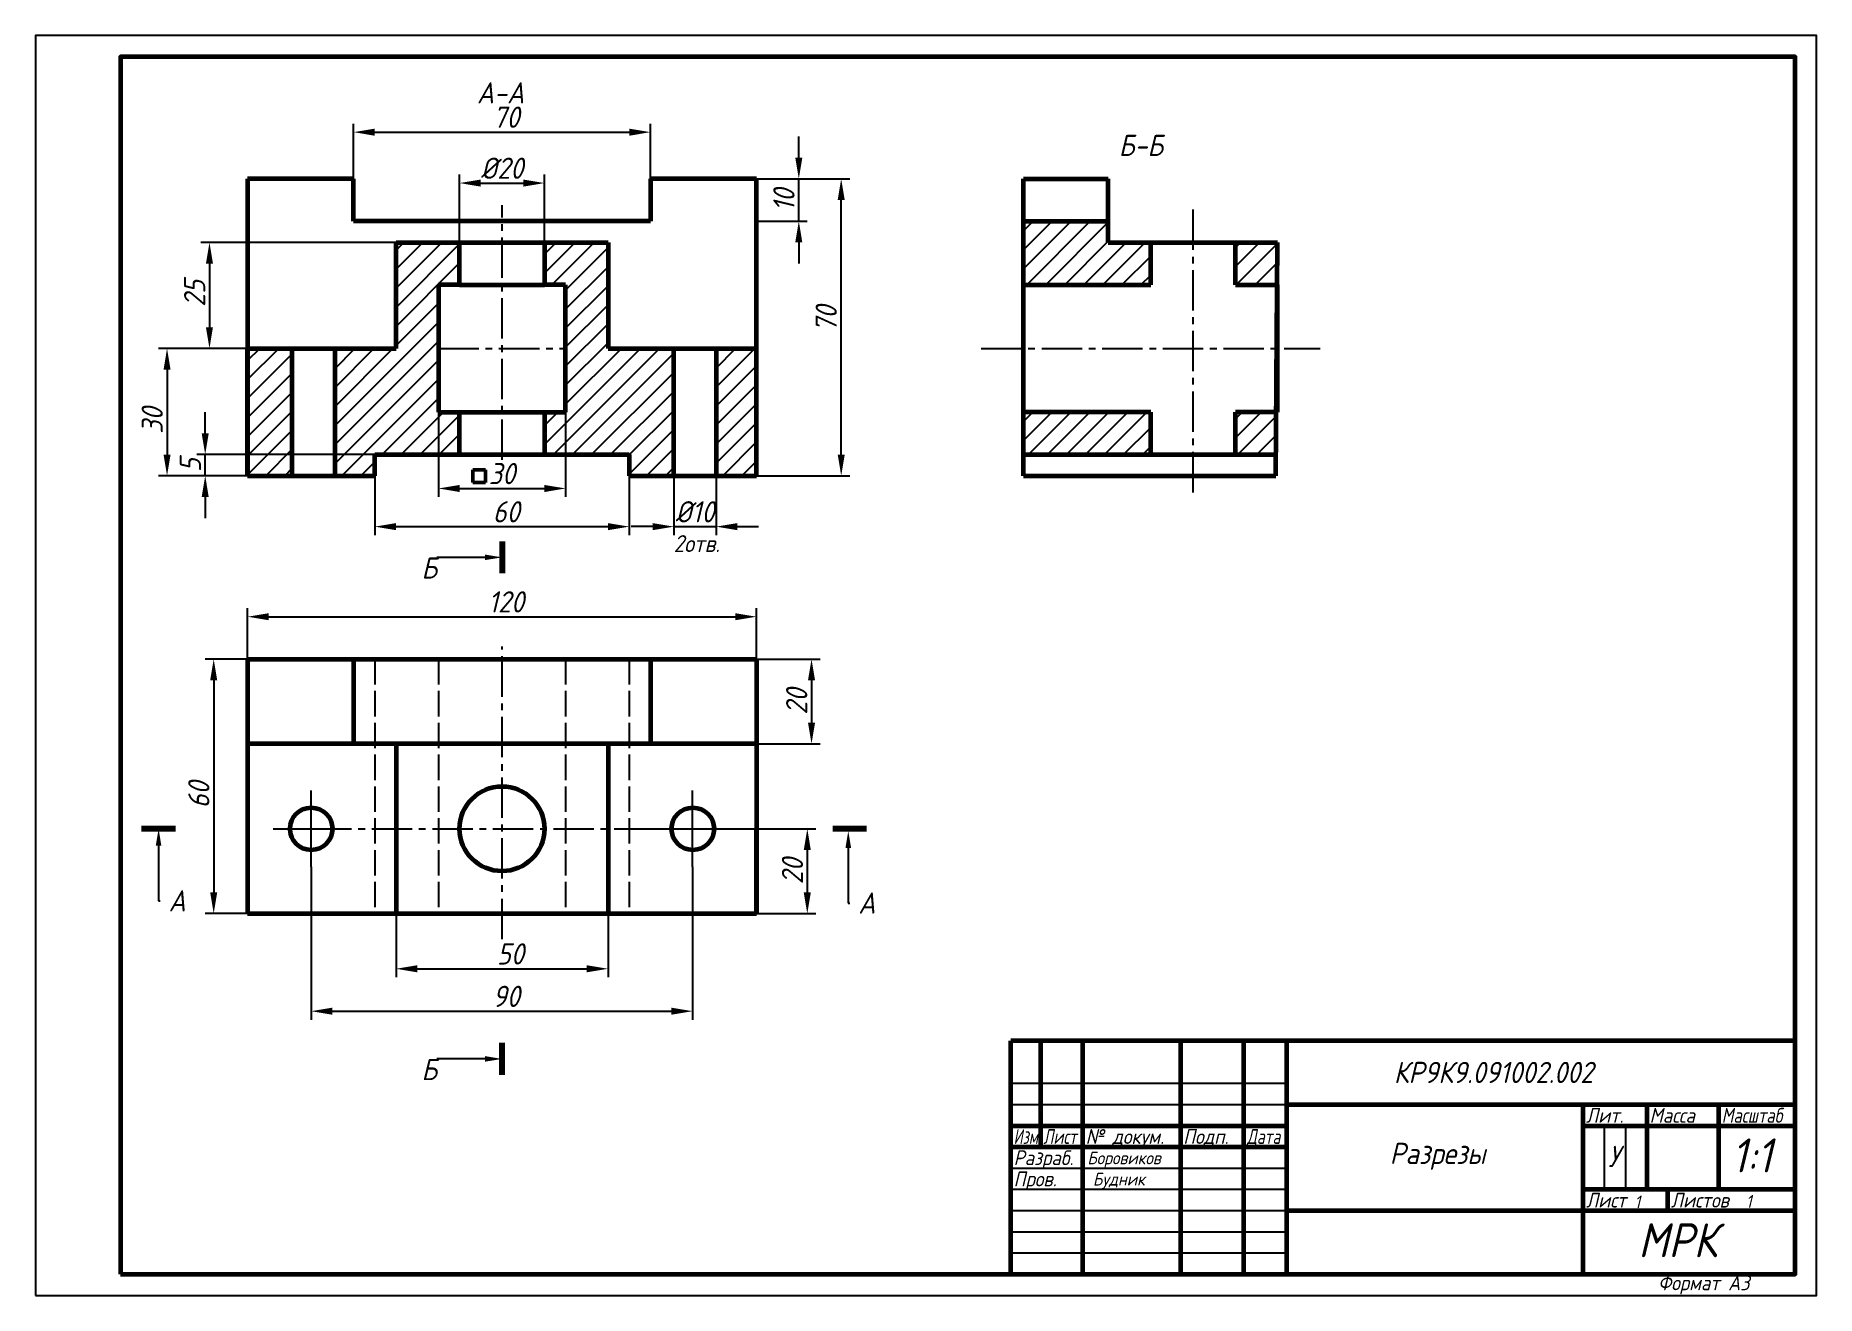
# Model space of a CAD drawing. Header units: millimetres. Extents: x 0 to 420, y 0 to 297.
import ezdxf
from ezdxf import colors
from ezdxf.entities.mleader import LeaderData, LeaderLine
from ezdxf.math import Vec2, Vec3

# ---------------------------------------------------------------- set-up
doc = ezdxf.new("R2010")
doc.units = ezdxf.units.MM
doc.header["$LTSCALE"] = 0.5
doc.linetypes.add('ACAD_ISO02W100', pattern=[15, 12, -3])
doc.linetypes.add('осевая2', pattern=[28.575, 19.05, -3.175, 3.175, -3.175])
doc.layers.get('Defpoints').update_dxf_attribs({"color": 5})
doc.styles.get("Standard").update_dxf_attribs({"font": 'isocpeui.ttf', "width": 0.9})
doc.dimstyles.new('Standart', dxfattribs={"dimtxt": 5, "dimasz": 5, "dimexe": 2, "dimexo": 0, "dimgap": 1, "dimtad": 1, "dimtoh": 1, "dimdec": 0, "dimtxsty": 'Standard', "dimcen": 2.5, "dimadec": 0, "dimazin": 0, "dimtfac": 1, "dimtdec": 0, "dimtmove": 0, "dimatfit": 3, "dimldrblk": 'DOTSMALL', "dimfxl": 1, "dimarcsym": 0})

# ---------------------------------------------------------------- blocks, each defined once
blk = doc.blocks.new('*D32')
at = {"color": 0, "lineweight": -2, "transparency": 16777216}
for p, q in [((50, 150), (40, 150)), ((42, 145), (42, 95)), ((50, 90), (40, 90))]:
    blk.add_line(p, q, dxfattribs=at)
at = {"color": 0, "transparency": 16777216}
for points in [[(41.17, 145), (42.83, 145), (42, 150)], [(41.17, 95), (42.83, 95), (42, 90)]]:
    blk.add_solid(points, dxfattribs=at)
at = {"layer": 'Defpoints', "color": 0, "transparency": 16777216}
for p in [(50, 150), (42, 90), (50, 90)]:
    blk.add_point(p, dxfattribs=at)
at = {"color": 0, "transparency": 16777216, "insert": (38.5, 118), "char_height": 5, "attachment_point": 5, "rotation": 90}
blk.add_mtext('60', dxfattribs=at)
blk = doc.blocks.new('_DotSmall')
at = {"color": 0, "linetype": 'ByBlock', "const_width": 0.5}
blk.add_lwpolyline([(-0.0625, 0, 1), (0.0625, 0, 1)], format="xyb", close=True, dxfattribs=at)
blk = doc.blocks.new('*D33')
at = {"color": 0, "lineweight": -2, "transparency": 16777216}
for p, q in [((65, 101), (65, 65)), ((154.96, 101), (154.96, 65)), ((70, 67), (149.96, 67))]:
    blk.add_line(p, q, dxfattribs=at)
at = {"color": 0, "transparency": 16777216}
for points in [[(70, 67.83), (70, 66.17), (65, 67)], [(149.96, 67.83), (149.96, 66.17), (154.96, 67)]]:
    blk.add_solid(points, dxfattribs=at)
at = {"layer": 'Defpoints', "color": 0, "transparency": 16777216}
for p in [(65, 101), (154.96, 101), (154.96, 67)]:
    blk.add_point(p, dxfattribs=at)
at = {"color": 0, "transparency": 16777216, "insert": (111, 70.5), "char_height": 5, "attachment_point": 5}
blk.add_mtext('90', dxfattribs=at)
blk = doc.blocks.new('*D34')
at = {"color": 0, "lineweight": -2, "transparency": 16777216}
for p, q in [((85, 90), (85, 75)), ((135, 90), (135, 75)), ((90, 77), (130, 77))]:
    blk.add_line(p, q, dxfattribs=at)
at = {"color": 0, "transparency": 16777216}
for points in [[(90, 77.83), (90, 76.17), (85, 77)], [(130, 77.83), (130, 76.17), (135, 77)]]:
    blk.add_solid(points, dxfattribs=at)
at = {"layer": 'Defpoints', "color": 0, "transparency": 16777216}
for p in [(85, 90), (135, 90), (135, 77)]:
    blk.add_point(p, dxfattribs=at)
at = {"color": 0, "transparency": 16777216, "insert": (112, 80.5), "char_height": 5, "attachment_point": 5}
blk.add_mtext('50', dxfattribs=at)
blk = doc.blocks.new('*D35')
at = {"color": 0, "lineweight": -2, "transparency": 16777216}
for p, q in [((163.96, 110), (184, 110)), ((182, 105), (182, 95)), ((163.96, 90), (184, 90))]:
    blk.add_line(p, q, dxfattribs=at)
at = {"color": 0, "transparency": 16777216}
for points in [[(181.17, 105), (182.83, 105), (182, 110)], [(181.17, 95), (182.83, 95), (182, 90)]]:
    blk.add_solid(points, dxfattribs=at)
at = {"layer": 'Defpoints', "color": 0, "transparency": 16777216}
for p in [(163.96, 110), (163.96, 90), (182, 90)]:
    blk.add_point(p, dxfattribs=at)
at = {"color": 0, "transparency": 16777216, "insert": (178.5, 100), "char_height": 5, "attachment_point": 5, "rotation": 90}
blk.add_mtext('20', dxfattribs=at)
blk = doc.blocks.new('*D36')
at = {"color": 0, "lineweight": -2, "transparency": 16777216}
for p, q in [((170, 150), (185, 150)), ((183, 145), (183, 135)), ((170, 130), (185, 130))]:
    blk.add_line(p, q, dxfattribs=at)
at = {"color": 0, "transparency": 16777216}
for points in [[(182.17, 145), (183.83, 145), (183, 150)], [(182.17, 135), (183.83, 135), (183, 130)]]:
    blk.add_solid(points, dxfattribs=at)
at = {"layer": 'Defpoints', "color": 0, "transparency": 16777216}
for p in [(170, 150), (170, 130), (183, 130)]:
    blk.add_point(p, dxfattribs=at)
at = {"color": 0, "transparency": 16777216, "insert": (179.5, 140), "char_height": 5, "attachment_point": 5, "rotation": 90}
blk.add_mtext('20', dxfattribs=at)
blk = doc.blocks.new('*D38')
at = {"color": 0, "lineweight": -2, "transparency": 16777216}
for p, q in [((95, 208.24), (95, 188.24)), ((125, 208.24), (125, 188.24)), ((100, 190.24), (120, 190.24))]:
    blk.add_line(p, q, dxfattribs=at)
at = {"color": 0, "transparency": 16777216}
for points in [[(100, 191.07), (100, 189.4), (95, 190.24)], [(120, 191.07), (120, 189.4), (125, 190.24)]]:
    blk.add_solid(points, dxfattribs=at)
at = {"layer": 'Defpoints', "color": 0, "transparency": 16777216}
for p in [(95, 208.24), (125, 208.24), (125, 190.24)]:
    blk.add_point(p, dxfattribs=at)
at = {"color": 0, "transparency": 16777216, "insert": (110, 193.74), "char_height": 5, "attachment_point": 5}
blk.add_mtext('30', dxfattribs=at)
blk = doc.blocks.new('*D39')
at = {"color": 0, "lineweight": -2, "transparency": 16777216}
for p, q in [((80, 193.24), (80, 179.24)), ((140, 193.24), (140, 179.24)), ((85, 181.24), (135, 181.24))]:
    blk.add_line(p, q, dxfattribs=at)
at = {"color": 0, "transparency": 16777216}
for points in [[(85, 182.07), (85, 180.4), (80, 181.24)], [(135, 182.07), (135, 180.4), (140, 181.24)]]:
    blk.add_solid(points, dxfattribs=at)
at = {"layer": 'Defpoints', "color": 0, "transparency": 16777216}
for p in [(80, 193.24), (140, 193.24), (140, 181.24)]:
    blk.add_point(p, dxfattribs=at)
at = {"color": 0, "transparency": 16777216, "insert": (111, 184.74), "char_height": 5, "attachment_point": 5}
blk.add_mtext('60', dxfattribs=at)
blk = doc.blocks.new('*D40')
at = {"color": 0, "lineweight": -2, "transparency": 16777216}
for p, q in [((85, 248.24), (39, 248.24)), ((41, 243.24), (41, 228.24)), ((50, 223.24), (39, 223.24))]:
    blk.add_line(p, q, dxfattribs=at)
at = {"color": 0, "transparency": 16777216}
for points in [[(40.17, 243.24), (41.83, 243.24), (41, 248.24)], [(40.17, 228.24), (41.83, 228.24), (41, 223.24)]]:
    blk.add_solid(points, dxfattribs=at)
at = {"layer": 'Defpoints', "color": 0, "transparency": 16777216}
for p in [(85, 248.24), (41, 223.24), (50, 223.24)]:
    blk.add_point(p, dxfattribs=at)
at = {"color": 0, "transparency": 16777216, "insert": (37.5, 236.24), "char_height": 5, "attachment_point": 5, "rotation": 90}
blk.add_mtext('25', dxfattribs=at)
blk = doc.blocks.new('*D41')
at = {"color": 0, "lineweight": -2, "transparency": 16777216}
for p, q in [((40, 203.24), (40, 208.24)), ((80, 198.24), (38, 198.24)), ((40, 193.24), (40, 198.24)), ((50, 193.24), (38, 193.24)), ((40, 188.24), (40, 183.24))]:
    blk.add_line(p, q, dxfattribs=at)
at = {"color": 0, "transparency": 16777216}
for points in [[(39.17, 203.24), (40.83, 203.24), (40, 198.24)], [(39.17, 188.24), (40.83, 188.24), (40, 193.24)]]:
    blk.add_solid(points, dxfattribs=at)
at = {"layer": 'Defpoints', "color": 0, "transparency": 16777216}
for p in [(40, 198.24), (80, 198.24), (50, 193.24)]:
    blk.add_point(p, dxfattribs=at)
at = {"color": 0, "transparency": 16777216, "insert": (36.5, 195.74), "char_height": 5, "attachment_point": 5, "rotation": 90}
blk.add_mtext('5', dxfattribs=at)
blk = doc.blocks.new('*D42')
at = {"color": 0, "lineweight": -2, "transparency": 16777216}
for p, q in [((50, 223.24), (29, 223.24)), ((31, 218.24), (31, 198.24)), ((50, 193.24), (29, 193.24))]:
    blk.add_line(p, q, dxfattribs=at)
at = {"color": 0, "transparency": 16777216}
for points in [[(30.17, 218.24), (31.83, 218.24), (31, 223.24)], [(30.17, 198.24), (31.83, 198.24), (31, 193.24)]]:
    blk.add_solid(points, dxfattribs=at)
at = {"layer": 'Defpoints', "color": 0, "transparency": 16777216}
for p in [(50, 223.24), (31, 193.24), (50, 193.24)]:
    blk.add_point(p, dxfattribs=at)
at = {"color": 0, "transparency": 16777216, "insert": (27.5, 206.24), "char_height": 5, "attachment_point": 5, "rotation": 90}
blk.add_mtext('30', dxfattribs=at)
blk = doc.blocks.new('*D43')
at = {"color": 0, "lineweight": -2, "transparency": 16777216}
for p, q in [((100, 248.24), (100, 264.24)), ((105, 262.24), (115, 262.24)), ((120, 248.24), (120, 264.24))]:
    blk.add_line(p, q, dxfattribs=at)
at = {"color": 0, "transparency": 16777216}
for points in [[(105, 263.07), (105, 261.4), (100, 262.24)], [(115, 263.07), (115, 261.4), (120, 262.24)]]:
    blk.add_solid(points, dxfattribs=at)
at = {"layer": 'Defpoints', "color": 0, "transparency": 16777216}
for p in [(120, 262.24), (100, 248.24), (120, 248.24)]:
    blk.add_point(p, dxfattribs=at)
at = {"color": 0, "transparency": 16777216, "insert": (110, 265.74), "char_height": 5, "attachment_point": 5}
blk.add_mtext('%%C20', dxfattribs=at)
blk = doc.blocks.new('*D44')
at = {"color": 0, "lineweight": -2, "transparency": 16777216}
for p, q in [((75, 263.24), (75, 276.24)), ((80, 274.24), (140, 274.24)), ((145, 263.24), (145, 276.24))]:
    blk.add_line(p, q, dxfattribs=at)
at = {"color": 0, "transparency": 16777216}
for points in [[(80, 275.07), (80, 273.4), (75, 274.24)], [(140, 275.07), (140, 273.4), (145, 274.24)]]:
    blk.add_solid(points, dxfattribs=at)
at = {"layer": 'Defpoints', "color": 0, "transparency": 16777216}
for p in [(145, 274.24), (75, 263.24), (145, 263.24)]:
    blk.add_point(p, dxfattribs=at)
at = {"color": 0, "transparency": 16777216, "insert": (111, 277.77), "char_height": 5, "attachment_point": 5}
blk.add_mtext('70', dxfattribs=at)
blk = doc.blocks.new('*D45')
at = {"color": 0, "lineweight": -2, "transparency": 16777216}
for p, q in [((150.5, 193.24), (150.5, 179.24)), ((160.5, 193.24), (160.5, 179.24)), ((145.5, 181.24), (140.5, 181.24)), ((150.5, 181.24), (160.5, 181.24)), ((165.5, 181.24), (170.5, 181.24))]:
    blk.add_line(p, q, dxfattribs=at)
at = {"color": 0, "transparency": 16777216}
for points in [[(145.5, 182.07), (145.5, 180.4), (150.5, 181.24)], [(165.5, 182.07), (165.5, 180.4), (160.5, 181.24)]]:
    blk.add_solid(points, dxfattribs=at)
at = {"layer": 'Defpoints', "color": 0, "transparency": 16777216}
for p in [(150.5, 193.24), (160.5, 193.24), (160.5, 181.24)]:
    blk.add_point(p, dxfattribs=at)
at = {"color": 0, "transparency": 16777216, "insert": (155.5, 184.74), "char_height": 5, "attachment_point": 5}
blk.add_mtext('%%C10', dxfattribs=at)
blk = doc.blocks.new('*D46')
at = {"color": 0, "lineweight": -2, "transparency": 16777216}
for p, q in [((170, 263.24), (192, 263.24)), ((190, 198.24), (190, 258.24)), ((170, 193.24), (192, 193.24))]:
    blk.add_line(p, q, dxfattribs=at)
at = {"color": 0, "transparency": 16777216}
for points in [[(189.17, 258.24), (190.83, 258.24), (190, 263.24)], [(189.17, 198.24), (190.83, 198.24), (190, 193.24)]]:
    blk.add_solid(points, dxfattribs=at)
at = {"layer": 'Defpoints', "color": 0, "transparency": 16777216}
for p in [(170, 263.24), (190, 263.24), (170, 193.24)]:
    blk.add_point(p, dxfattribs=at)
at = {"color": 0, "transparency": 16777216, "insert": (186.47, 230.24), "char_height": 5, "attachment_point": 5, "rotation": 90}
blk.add_mtext('70', dxfattribs=at)
blk = doc.blocks.new('*D47')
at = {"color": 0, "lineweight": -2, "transparency": 16777216}
for p, q in [((180, 268.24), (180, 273.24)), ((170, 263.24), (182, 263.24)), ((180, 253.24), (180, 263.24)), ((170, 253.24), (182, 253.24)), ((180, 248.24), (180, 243.24))]:
    blk.add_line(p, q, dxfattribs=at)
at = {"color": 0, "transparency": 16777216}
for points in [[(179.17, 268.24), (180.83, 268.24), (180, 263.24)], [(179.17, 248.24), (180.83, 248.24), (180, 253.24)]]:
    blk.add_solid(points, dxfattribs=at)
at = {"layer": 'Defpoints', "color": 0, "transparency": 16777216}
for p in [(170, 263.24), (180, 263.24), (170, 253.24)]:
    blk.add_point(p, dxfattribs=at)
at = {"color": 0, "transparency": 16777216, "insert": (176.5, 258.24), "char_height": 5, "attachment_point": 5, "rotation": 90}
blk.add_mtext('10', dxfattribs=at)
blk = doc.blocks.new('*D48')
at = {"color": 0, "lineweight": -2, "transparency": 16777216}
for p, q in [((50, 150), (50, 162)), ((55, 160), (165, 160)), ((170, 150), (170, 162))]:
    blk.add_line(p, q, dxfattribs=at)
at = {"color": 0, "transparency": 16777216}
for points in [[(55, 160.83), (55, 159.17), (50, 160)], [(165, 160.83), (165, 159.17), (170, 160)]]:
    blk.add_solid(points, dxfattribs=at)
at = {"layer": 'Defpoints', "color": 0, "transparency": 16777216}
for p in [(170, 160), (50, 150), (170, 150)]:
    blk.add_point(p, dxfattribs=at)
at = {"color": 0, "transparency": 16777216, "insert": (111, 163.5), "char_height": 5, "attachment_point": 5}
blk.add_mtext('120', dxfattribs=at)

msp = doc.modelspace()

# ---------------------------------------------------------------- hatches: boundary and pattern name
h = msp.add_hatch()
h.set_pattern_fill('ANSI31', color=256)
h.paths.add_polyline_path([(263, 248.24), (253, 248.24), (253, 253.24), (233, 253.24), (233, 238.24), (263, 238.24)])
h.paths.add_polyline_path([(292.89, 248.24), (283, 248.24), (283, 238.24), (292.82, 238.24)])
h.paths.add_polyline_path([(292.61, 208.24), (283, 208.24), (283, 198.24), (292.54, 198.24)])
h.paths.add_polyline_path([(263, 208.24), (233, 208.24), (233, 198.24), (263, 198.24)])
h = msp.add_hatch()
h.set_pattern_fill('ANSI31', color=256)
h.set_pattern_definition([(45, (0, 13.2352), (-2.245064, 2.245064), [])])
h.paths.add_polyline_path([(60.54, 223.24), (50, 223.24), (50, 193.24), (60.54, 193.24)])
h.paths.add_polyline_path([(95, 208.24), (95, 238.24), (100, 238.24), (100, 248.24), (85, 248.24), (85, 223.24), (70.54, 223.24), (70.54, 193.24), (80, 193.24), (80, 198.24), (100, 198.24), (100, 208.24)])
h.paths.add_polyline_path([(150.5, 223.24), (135, 223.24), (135, 248.24), (120, 248.24), (120, 238.24), (125, 238.24), (125, 223.24), (125, 208.24), (120, 208.24), (120, 198.24), (140, 198.24), (140, 193.24), (150.5, 193.24)])
h.paths.add_polyline_path([(170, 223.24), (160.5, 223.24), (160.5, 193.24), (170, 193.24)])

# ---------------------------------------------------------------- linework, layer by layer
at = {"lineweight": 60}
for p, q in [((75, 263.24), (50, 263.24)), ((50, 263.24), (50, 193.24)), ((75, 253.24), (75, 263.24)), ((170, 263.24), (145, 263.24)), ((145, 263.24), (145, 253.24)), ((170, 193.24), (170, 263.24)), ((233, 193.24), (233, 263.24)), ((233, 263.24), (253, 263.24)), ((253, 248.24), (253, 263.24)), ((145, 253.24), (75, 253.24)), ((233, 253.24), (253, 253.24)), ((85, 223.24), (85, 248.24)), ((85, 248.24), (135, 248.24)), ((100, 238.24), (100, 248.24)), ((120, 248.24), (120, 238.24)), ((135, 248.24), (135, 223.24)), ((253, 248.24), (292.89, 248.24)), ((263, 238.24), (263, 248.24)), ((283, 238.24), (283, 248.24)), ((292.5, 193.24), (292.89, 248.24)), ((95, 238.24), (95, 208.24)), ((100, 238.24), (95, 238.24)), ((100, 238.24), (120, 238.24)), ((125, 238.24), (120, 238.24)), ((125, 223.24), (125, 238.24)), ((233, 238.24), (263, 238.24)), ((283, 238.24), (292.82, 238.24)), ((292.82, 238.24), (292.82, 208.24)), ((50, 193.24), (50, 223.24)), ((50, 223.24), (85, 223.24)), ((60.54, 223.24), (70.54, 223.24)), ((60.54, 193.24), (60.54, 223.24)), ((70.54, 223.24), (70.54, 193.24)), ((125, 208.24), (125, 223.24)), ((135, 223.24), (170, 223.24)), ((150.5, 223.24), (160.5, 223.24)), ((150.5, 193.24), (150.5, 223.24)), ((160.5, 223.24), (160.5, 193.24)), ((95, 208.24), (100, 208.24)), ((100, 198.24), (100, 208.24)), ((100, 208.24), (120, 208.24)), ((120, 208.24), (120, 198.24)), ((120, 208.24), (125, 208.24)), ((263, 208.24), (233, 208.24)), ((263, 198.24), (263, 208.24)), ((283, 198.24), (283, 208.24)), ((292.82, 208.24), (283, 208.24)), ((80, 193.24), (80, 198.24)), ((80, 198.24), (140, 198.24)), ((140, 198.24), (140, 193.24)), ((233, 198.24), (292.54, 198.24)), ((50, 193.24), (80, 193.24)), ((140, 193.24), (170, 193.24)), ((233, 193.24), (292.5, 193.24)), ((50, 150), (50, 90)), ((50, 150), (170, 150)), ((75, 150), (75, 130)), ((145, 150), (145, 130)), ((170, 150), (170, 90)), ((170, 130), (50, 130)), ((85, 130), (85, 90)), ((135, 130), (135, 90)), ((170, 90), (170, 110)), ((50, 90), (170, 90))]:
    msp.add_line(p, q, dxfattribs=at)
at = {"linetype": 'осевая2'}
for p, q in [((110, 197), (110, 257)), ((272.95, 256), (272.95, 189)), ((95, 223.24), (125, 223.24)), ((223, 223.24), (303, 223.24)), ((110, 84), (110, 153)), ((65, 110), (146, 110))]:
    msp.add_line(p, q, dxfattribs=at)
for p, q in [((100, 248.24), (120, 248.24)), ((135, 223.24), (170, 223.24)), ((292.71, 223.24), (293, 223.24)), ((65, 110), (65, 119)), ((154.96, 110), (154.96, 119)), ((56.04, 110), (65.04, 110)), ((65, 101), (65, 110)), ((146, 110), (155, 110)), ((154.96, 110), (163.96, 110)), ((154.96, 101), (154.96, 110))]:
    msp.add_line(p, q)
at = {"lineweight": 50}
for p, q in [((103.09, 194.63), (106.09, 194.63)), ((103.09, 191.63), (103.09, 194.63)), ((106.09, 194.63), (106.09, 191.63)), ((106.09, 191.63), (103.09, 191.63))]:
    msp.add_line(p, q, dxfattribs=at)
at = {"lineweight": 80}
for p, q in [((110, 177.75), (110, 170.25)), ((33, 110), (25, 110)), ((196, 110), (188, 110)), ((109.98, 59.5), (109.98, 52))]:
    msp.add_line(p, q, dxfattribs=at)
at = {"linetype": 'ACAD_ISO02W100'}
for p, q in [((80, 150), (80, 90)), ((95, 150), (95, 90)), ((125, 150), (125, 90)), ((140, 150), (140, 90))]:
    msp.add_line(p, q, dxfattribs=at)
at = {"color": 7, "linetype": 'Continuous', "lineweight": 60}
for p, q in [((415, 60), (230, 60)), ((230, 5), (230, 60)), ((237, 60), (237, 35)), ((247, 5), (247, 60)), ((270, 60), (270, 5)), ((285, 5), (285, 60)), ((295, 60), (295, 5)), ((295, 45), (415, 45)), ((365, 5), (365, 45)), ((380, 45), (380, 25)), ((397, 25), (397, 45)), ((230, 40), (295, 40)), ((365, 40), (415, 40)), ((230, 35), (295, 35)), ((365, 25), (415, 25)), ((385, 20), (385, 25)), ((295, 20), (415, 20))]:
    msp.add_line(p, q, dxfattribs=at)
at = {"color": 7, "linetype": 'Continuous', "lineweight": -3}
for p, q in [((230, 50), (295, 50)), ((230, 45), (295, 45)), ((370, 25), (370, 40)), ((375, 40), (375, 25)), ((230, 30), (295, 30)), ((230, 25), (295, 25)), ((230, 20), (295, 20)), ((230, 15), (295, 15)), ((230, 10), (295, 10))]:
    msp.add_line(p, q, dxfattribs=at)
at = {"color": 7, "linetype": 'Continuous'}
msp.add_line((365, 45), (365, 40), dxfattribs=at)
at = {"color": 7, "linetype": 'Continuous', "lineweight": 60}
msp.add_lwpolyline([(20, 5), (415, 5), (415, 292), (20, 292)], close=True, dxfattribs=at)
at = {"lineweight": 60}
for centre, radius in [((110, 110), 10), ((65, 110), 5), ((155, 110), 5)]:
    msp.add_circle(centre, radius, dxfattribs=at)
at = {"layer": 'Defpoints'}
msp.add_lwpolyline([(0, 0), (420, 0), (420, 297), (0, 297)], close=True, dxfattribs=at)

# ---------------------------------------------------------------- texts
at = {"color": 7, "linetype": 'Continuous', "lineweight": -3}
for s, width, p in [('Лит.', 0.9, (365.67, 40.7)), ('Масса', 0.9, (380.67, 40.7)), ('Масштаб', 0.8, (397.67, 40.7)), ('Изм.', 0.7, (230.67, 35.7)), ('Лист', 0.75, (237.67, 35.7)), ('№ докум.', 0.9, (247.67, 35.7)), ('Подп.', 0.9, (270.67, 35.7)), ('Дата', 0.75, (285.67, 35.7)), ('Разраб.', 0.9, (230.67, 30.7)), ('Пров.', 0.9, (230.67, 25.7)), ('Лист', 0.9, (365.67, 20.7)), ('Листов', 0.9, (385.67, 20.7))]:
    msp.add_text(s, height=3.5, dxfattribs=dict(at, width=width)).set_placement(p)
at = {"color": 7, "linetype": 'Continuous', "lineweight": 70, "width": 0.9}
msp.add_text('Формат А3', height=3.5, dxfattribs=at).set_placement((382.66, 1.2))
at = {"attachment_point": 1}
for s, width, insert, char_height in [('A-A', 27.935, (104.08, 286.02), 5), ('Б-Б', 16.5156, (255.47, 273.64), 5), ('2отв.', 14.5, (150.5, 179.24), 4), ('Б', 4.7321, (91, 174), 5), ('Б', 4.7321, (91, 55.75), 5), ('КР9К9.091002.002', 120, (320.35, 55.06), 5), ('Боровиков', 23, (248.05, 33.9), 3), ('\\pxqc;Разрезы', 70, (295.67, 35.97), 5), ('У', 5, (370.92, 35.26), 5), ('1:1', 18, (400, 37), 8), ('Будник', 23, (249.37, 28.9), 3), ('1', 10, (377.12, 23.53), 3), ('1', 10, (403.41, 23.66), 3), ('МРК', 50, (378, 17), 8)]:
    msp.add_mtext_dynamic_manual_height_columns(s, width=width, gutter_width=25, heights=[0], dxfattribs=dict(at, insert=insert, char_height=char_height))

# ---------------------------------------------------------------- dimensions: what is measured, and where the dimension line sits
for base, p1, p2, picture, middle in [((145, 274.24), (75, 263.24), (145, 263.24), '*D44', (111, 274.24)), ((125, 190.24), (95, 208.24), (125, 208.24), '*D38', (110, 190.24)), ((140, 181.24), (80, 193.24), (140, 193.24), '*D39', (111, 181.24)), ((170, 160), (50, 150), (170, 150), '*D48', (111, 160)), ((154.96, 67), (65, 101), (154.96, 101), '*D33', (111, 67)), ((135, 77), (85, 90), (135, 90), '*D34', (112, 77))]:
    dim = msp.add_linear_dim(base=base, p1=p1, p2=p2, dimstyle='Standart')
    dim.commit()
    dim.dimension.update_dxf_attribs({"geometry": picture, "text_midpoint": middle, "dimtype": 160})
for base, p1, p2, picture, middle in [((180, 263.24), (170, 253.24), (170, 263.24), '*D47', (180, 258.24)), ((190, 263.24), (170, 193.24), (170, 263.24), '*D46', (190, 230.24)), ((41, 223.24), (85, 248.24), (50, 223.24), '*D40', (41, 236.24)), ((31, 193.24), (50, 223.24), (50, 193.24), '*D42', (31, 206.24)), ((40, 198.24), (50, 193.24), (80, 198.24), '*D41', (40, 195.74)), ((42, 90), (50, 150), (50, 90), '*D32', (42, 118)), ((183, 130), (170, 150), (170, 130), '*D36', (183, 140)), ((182, 90), (163.96, 110), (163.96, 90), '*D35', (182, 100))]:
    dim = msp.add_linear_dim(base=base, p1=p1, p2=p2, angle=90, dimstyle='Standart')
    dim.commit()
    dim.dimension.update_dxf_attribs({"geometry": picture, "text_midpoint": middle, "dimtype": 160})
for base, p1, p2, picture, middle in [((120, 262.24), (100, 248.24), (120, 248.24), '*D43', (110, 262.24)), ((160.5, 181.24), (150.5, 193.24), (160.5, 193.24), '*D45', (155.5, 181.24))]:
    dim = msp.add_linear_dim(base=base, p1=p1, p2=p2, text='%%C<>', dimstyle='Standart')
    dim.commit()
    dim.dimension.update_dxf_attribs({"geometry": picture, "text_midpoint": middle, "dimtype": 160})

# ---------------------------------------------------------------- leaders
ml = msp.add_multileader_mtext('Standard')
ml.set_content('', color=256)
ml.set_leader_properties()
ml.build(insert=Vec2(0, 0))
ml.multileader.update_dxf_attribs({"text_right_attachment_type": 6, "dogleg_length": 0.36})
ctx = ml.context
ctx.base_point, ctx.plane_origin = Vec3(92.64, 176), Vec3(109.98, 174)
ctx.right_attachment, ctx.text_align_type = 6, 2
notes = []
notes.append((ctx, [(0, (1, 1, 0), (97, 174), (-1, 0), 0.36, [(0, [(109.98, 174)], 0, [])])]))
ctx.mtext.insert, ctx.mtext.alignment, ctx.mtext.flow_direction = Vec3(94.64, 178), 3, 5
ml = msp.add_multileader_mtext('Standard')
ml.set_content('А', color=256)
ml.set_leader_properties()
ml.build(insert=Vec2(0, 0))
ml.multileader.update_dxf_attribs({"text_right_attachment_type": 6, "dogleg_length": 0.36})
ctx = ml.context
ctx.base_point, ctx.char_height, ctx.plane_origin = Vec3(29.36, 93), 5, Vec3(29, 110)
ctx.right_attachment = 6
notes.append((ctx, [(0, (1, 1, 0), (29, 93), (1, 0), 0.36, [(0, [(29, 110)], 0, [])])]))
ctx.mtext.insert, ctx.mtext.flow_direction = Vec3(31.36, 95.5), 5
ml = msp.add_multileader_mtext('Standard')
ml.set_content('А', color=256)
ml.set_leader_properties()
ml.build(insert=Vec2(0, 0))
ml.multileader.update_dxf_attribs({"text_right_attachment_type": 6, "dogleg_length": 0.36})
ctx = ml.context
ctx.base_point, ctx.char_height, ctx.plane_origin = Vec3(192.03, 92.5), 5, Vec3(191.67, 109.5)
ctx.right_attachment = 6
notes.append((ctx, [(0, (1, 1, 0), (191.67, 92.5), (1, 0), 0.36, [(0, [(191.67, 109.5)], 0, [])])]))
ctx.mtext.insert, ctx.mtext.flow_direction = Vec3(194.03, 95), 5
ml = msp.add_multileader_mtext('Standard')
ml.set_content('', color=256)
ml.set_leader_properties()
ml.build(insert=Vec2(0, 0))
ml.multileader.update_dxf_attribs({"text_right_attachment_type": 6, "dogleg_length": 0.36})
ctx = ml.context
ctx.base_point, ctx.plane_origin = Vec3(92.64, 57.75), Vec3(109.98, 55.75)
ctx.right_attachment, ctx.text_align_type = 6, 2
notes.append((ctx, [(0, (1, 1, 0), (97, 55.75), (-1, 0), 0.36, [(0, [(109.98, 55.75)], 0, [])])]))
ctx.mtext.insert, ctx.mtext.alignment, ctx.mtext.flow_direction = Vec3(94.64, 59.75), 3, 5
for ctx, leaders in notes:
    for number, flags, end, landing, length, lines in leaders:
        leader = LeaderData()
        leader.index, (leader.has_last_leader_line, leader.has_dogleg_vector, leader.attachment_direction) = number, flags
        leader.last_leader_point, leader.dogleg_vector, leader.dogleg_length = Vec3(end), Vec3(landing), length
        for number, points, colour, breaks in lines:
            line = LeaderLine()
            line.index, line.vertices, line.color, line.breaks = number, Vec3.list(points), colors.encode_raw_color(colour), breaks
            leader.lines.append(line)
        ctx.leaders.append(leader)

doc.saveas('drawing.dxf')
